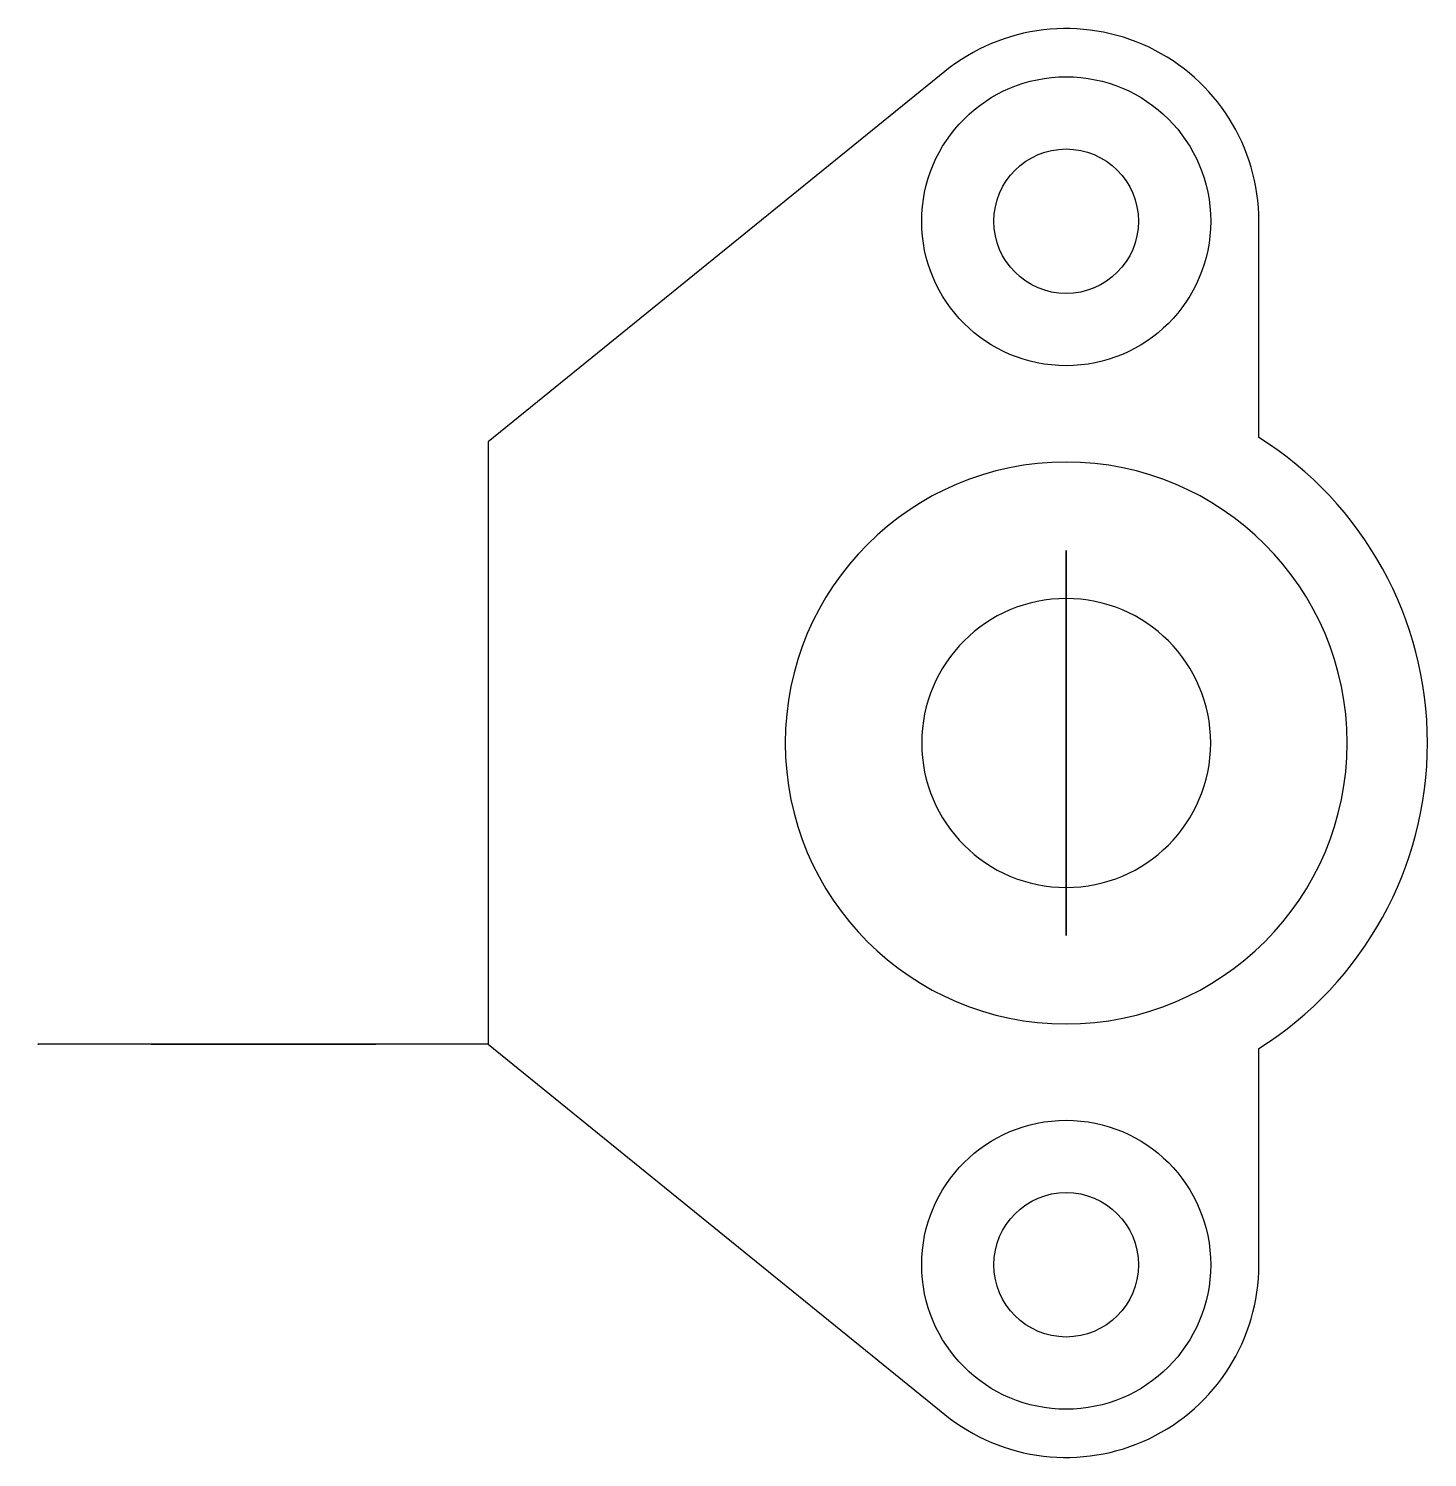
# Model space of a CAD drawing. Header units: inches. Extents: x -130 to 44, y -74 to 104.
import ezdxf

# ---------------------------------------------------------------- set-up
doc = ezdxf.new("R2010")
doc.units = ezdxf.units.IN
doc.header["$MEASUREMENT"] = 0

msp = doc.modelspace()

# ---------------------------------------------------------------- linework, layer by layer
for points in [[(-72.99, 52.9), (-72.99, 15.4), (-72.99, -22.1), (-16.11, -68.24, 0.631241), (23.01, -49.6), (23.01, -22.67, 0.257543), (44.01, 15.4, 0.257543), (23.01, 53.47), (23.01, 80.4, 0.631241), (-16.11, 99.04)], [(-35.99, 15.4, 1), (34.01, 15.4, 1)], [(-18.99, 15.4, 1), (17.01, 15.4, 1)]]:
    msp.add_lwpolyline(points, format="xyb", close=True)
at = {"extrusion": (0, -1, 0), "elevation": 22.1}
msp.add_lwpolyline([(-72.99, 36), (-72.99, 0), (-128.99, 0), (-128.99, 36)], dxfattribs=at)
for centre, radius in [((-0.99, 80.4), 18), ((-0.99, 80.4), 9), ((-0.99, -49.6), 18), ((-0.99, -49.6), 9)]:
    msp.add_circle(centre, radius)
at = {"extrusion": (-1, 0, 0)}
for radius in [24, 12.5]:
    msp.add_circle((-15.4, 89, 0.99), radius, dxfattribs=at)
at = {"extrusion": (0, -1, 0)}
msp.add_circle((-100.99, 36, 22.1), 14, dxfattribs=at)
msp.add_arc((-100.99, 33.72, 22.1), 28.09, 4.6532, 184.6532, dxfattribs=at)

doc.saveas('drawing.dxf')
